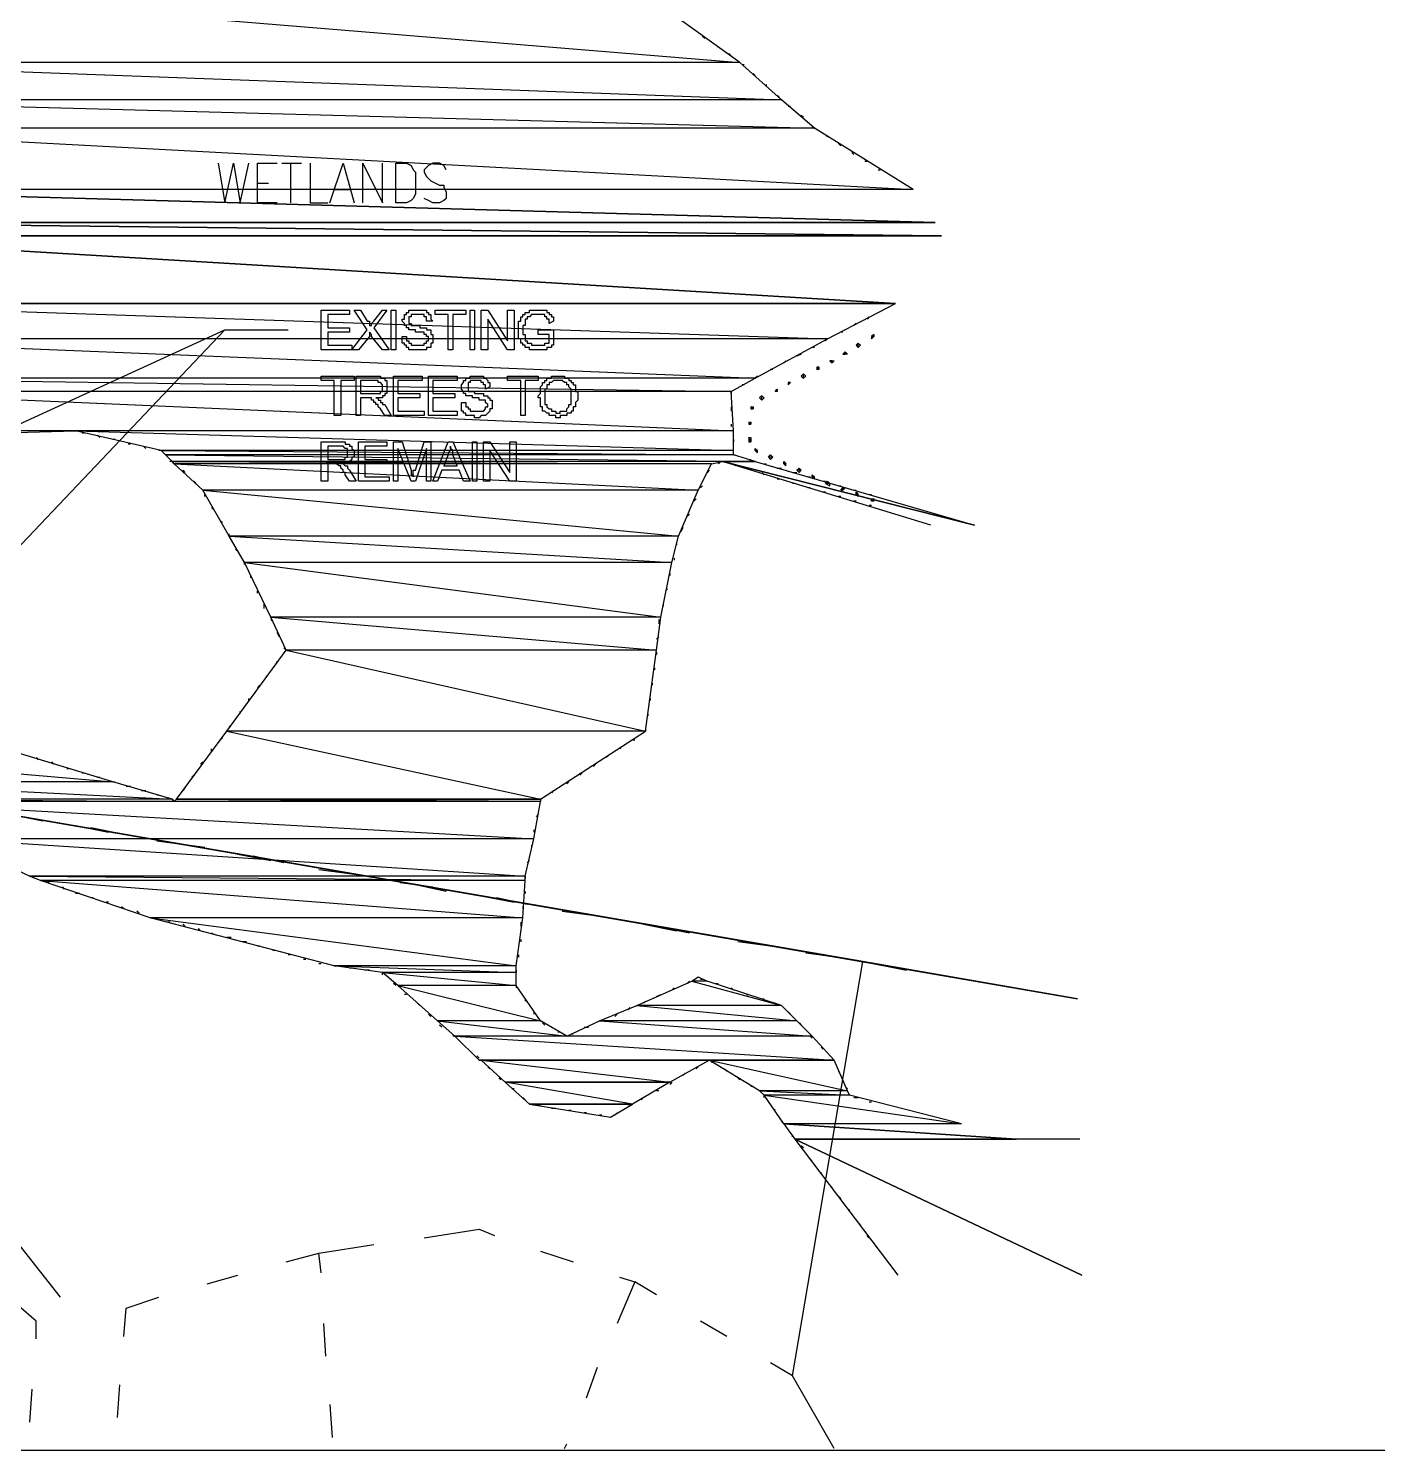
# Model space of a CAD drawing. Header units: metres. Extents: x 0 to 4950, y 0 to 3150.
# Drawn here: x 3451 to 4067, y 0 to 649 of the extents above; entities that cross this region are included whole.
import ezdxf

# ---------------------------------------------------------------- set-up
doc = ezdxf.new("R2010")
doc.units = ezdxf.units.M
for name, color, linetype in [('SITE_BASE', 7, 'Continuous'), ('WETLAND_EXPANSION', 1, 'Continuous'), ('WETLANDS', 5, 'Continuous')]:
    doc.layers.add(name, color=color, linetype=linetype)

msp = doc.modelspace()

# ---------------------------------------------------------------- linework, layer by layer
at = {"layer": 'SITE_BASE'}
for p, q in [((3759, 645), (3760, 644)), ((3765, 641), (3766, 640)), ((3771, 637), (3772, 636)), ((3777, 632), (3778, 632)), ((3782, 628), (3783, 627)), ((3788, 623), (3788, 622)), ((3793, 618), (3794, 617)), ((3798, 613), (3799, 613)), ((3804, 609), (3805, 608)), ((3809, 604), (3810, 603)), ((3815, 600), (3816, 599)), ((3821, 596), (3822, 595)), ((3827, 592), (3828, 591)), ((3567, 587), (3576, 587)), ((3571, 587), (3571, 569)), ((3833, 588), (3834, 588)), ((3839, 584), (3840, 584)), ((3556, 578), (3561, 578)), ((3591, 575), (3598, 575)), ((3829, 514), (3828, 513)), ((3835, 517), (3834, 516)), ((3541, 511), (3570, 511)), ((3816, 507), (3815, 506)), ((3823, 510), (3822, 510)), ((3804, 500), (3802, 499)), ((3810, 503), (3809, 503)), ((3791, 493), (3790, 493)), ((3797, 497), (3796, 496)), ((3784, 490), (3783, 489)), ((3772, 483), (3772, 482)), ((3778, 486), (3777, 486)), ((3772, 476), (3772, 474)), ((3772, 468), (3772, 467)), ((3456, 465), (3454, 465)), ((3463, 465), (3462, 465)), ((3470, 465), (3469, 465)), ((3477, 464), (3476, 464)), ((3484, 462), (3483, 463)), ((3491, 461), (3490, 461)), ((3773, 461), (3773, 460)), ((3498, 459), (3497, 459)), ((3505, 457), (3504, 458)), ((3512, 456), (3511, 456)), ((3773, 454), (3774, 454)), ((3517, 451), (3516, 451)), ((3767, 451), (3766, 450)), ((3774, 449), (3773, 450)), ((3781, 447), (3779, 448)), ((3780, 452), (3781, 452)), ((3787, 450), (3788, 450)), ((3793, 448), (3795, 448)), ((3523, 446), (3522, 447)), ((3528, 441), (3527, 442)), ((3762, 447), (3761, 446)), ((3787, 445), (3786, 446)), ((3794, 443), (3793, 443)), ((3800, 446), (3802, 446)), ((3801, 441), (3800, 441)), ((3807, 444), (3808, 444)), ((3814, 442), (3815, 442)), ((3532, 435), (3532, 436)), ((3759, 440), (3758, 439)), ((3808, 439), (3807, 439)), ((3815, 437), (3814, 437)), ((3821, 440), (3822, 440)), ((3822, 435), (3821, 435)), ((3828, 438), (3829, 438)), ((3835, 436), (3836, 436)), ((3536, 429), (3535, 430)), ((3756, 434), (3755, 433)), ((3829, 433), (3828, 433)), ((3836, 431), (3835, 431)), ((3540, 423), (3539, 424)), ((3753, 427), (3752, 426)), ((3543, 417), (3543, 418)), ((3750, 421), (3749, 419)), ((3547, 410), (3546, 411)), ((3747, 414), (3747, 413)), ((3550, 404), (3550, 405)), ((3746, 407), (3746, 406)), ((3553, 398), (3553, 399)), ((3744, 400), (3744, 399)), ((3556, 391), (3556, 392)), ((3743, 393), (3742, 392)), ((3559, 384), (3559, 386)), ((3741, 386), (3741, 385)), ((3563, 378), (3562, 379)), ((3739, 379), (3739, 377)), ((3566, 371), (3565, 373)), ((3739, 371), (3738, 370)), ((3569, 365), (3568, 366)), ((3738, 364), (3738, 363)), ((3565, 359), (3565, 360)), ((3737, 357), (3737, 356)), ((3560, 353), (3561, 354)), ((3556, 348), (3557, 349)), ((3736, 350), (3736, 349)), ((3552, 342), (3552, 343)), ((3735, 343), (3735, 342)), ((3543, 330), (3544, 331)), ((3548, 336), (3548, 337)), ((3734, 336), (3734, 335)), ((3539, 324), (3540, 325)), ((3733, 329), (3733, 328)), ((3535, 319), (3535, 320)), ((3722, 321), (3721, 320)), ((3728, 324), (3727, 324)), ((3455, 316), (3456, 315)), ((3462, 314), (3463, 313)), ((3530, 313), (3531, 314)), ((3710, 313), (3709, 312)), ((3716, 317), (3715, 316)), ((3469, 311), (3470, 311)), ((3476, 309), (3477, 309)), ((3483, 307), (3484, 307)), ((3490, 305), (3491, 305)), ((3526, 307), (3527, 308)), ((3698, 305), (3697, 304)), ((3704, 309), (3703, 308)), ((3496, 303), (3498, 303)), ((3503, 301), (3505, 301)), ((3510, 299), (3511, 299)), ((3522, 301), (3523, 302)), ((3691, 301), (3690, 300)), ((3517, 297), (3518, 296)), ((3685, 297), (3685, 296)), ((3458, 287), (3443, 290)), ((3684, 290), (3683, 289)), ((3473, 285), (3488, 282)), ((3495, 281), (3480, 284)), ((3682, 283), (3682, 282)), ((3510, 278), (3525, 276)), ((3532, 275), (3517, 277)), ((3681, 276), (3681, 275)), ((3547, 272), (3562, 269)), ((3568, 268), (3554, 271)), ((3680, 269), (3679, 268)), ((3454, 261), (3453, 262)), ((3584, 265), (3599, 263)), ((3605, 262), (3591, 264)), ((3678, 262), (3678, 261)), ((3461, 259), (3460, 259)), ((3468, 256), (3467, 257)), ((3475, 254), (3473, 254)), ((3621, 259), (3636, 257)), ((3642, 255), (3628, 258)), ((3658, 253), (3673, 250)), ((3678, 255), (3678, 254)), ((3481, 252), (3480, 252)), ((3488, 250), (3487, 250)), ((3495, 247), (3494, 248)), ((3679, 249), (3665, 252)), ((3677, 248), (3677, 247)), ((3502, 245), (3501, 246)), ((3509, 243), (3508, 243)), ((3516, 241), (3515, 241)), ((3523, 239), (3522, 240)), ((3676, 241), (3676, 239)), ((3695, 246), (3710, 244)), ((3716, 243), (3702, 245)), ((3732, 240), (3747, 237)), ((3530, 237), (3529, 238)), ((3537, 235), (3535, 236)), ((3544, 234), (3542, 234)), ((3753, 236), (3738, 239)), ((3769, 234), (3784, 231)), ((3551, 232), (3549, 232)), ((3557, 230), (3556, 230)), ((3564, 228), (3563, 228)), ((3676, 233), (3676, 232)), ((3790, 230), (3775, 232)), ((3806, 227), (3821, 225)), ((3571, 226), (3570, 226)), ((3578, 224), (3577, 224)), ((3585, 222), (3584, 222)), ((3592, 221), (3591, 221)), ((3675, 226), (3675, 225)), ((3832, 223), (3812, 226)), ((3599, 220), (3598, 220)), ((3607, 219), (3605, 219)), ((3613, 217), (3613, 218)), ((3674, 219), (3674, 218)), ((3758, 215), (3759, 215)), ((3619, 212), (3618, 213)), ((3624, 208), (3623, 208)), ((3674, 212), (3674, 211)), ((3738, 207), (3740, 208)), ((3745, 210), (3746, 211)), ((3752, 213), (3753, 214)), ((3765, 213), (3766, 213)), ((3772, 211), (3773, 210)), ((3779, 208), (3780, 208)), ((3630, 203), (3629, 204)), ((3678, 206), (3678, 205)), ((3725, 201), (3726, 202)), ((3732, 204), (3733, 205)), ((3786, 206), (3787, 206)), ((3792, 204), (3793, 203)), ((3635, 198), (3634, 199)), ((3682, 200), (3682, 199)), ((3686, 195), (3687, 194)), ((3712, 196), (3713, 196)), ((3719, 198), (3720, 199)), ((3798, 200), (3799, 199)), ((3803, 195), (3804, 194)), ((3640, 193), (3639, 194)), ((3646, 189), (3645, 189)), ((3693, 191), (3694, 191)), ((3699, 190), (3700, 190)), ((3705, 193), (3707, 193)), ((3808, 189), (3809, 188)), ((3651, 184), (3650, 185)), ((3813, 184), (3814, 183)), ((3657, 179), (3656, 180)), ((3764, 177), (3763, 177)), ((3818, 179), (3819, 178)), ((3662, 174), (3661, 175)), ((3667, 169), (3666, 170)), ((3751, 172), (3750, 171)), ((3757, 175), (3756, 174)), ((3770, 173), (3769, 174)), ((3776, 169), (3775, 170)), ((3821, 173), (3822, 171)), ((3673, 165), (3672, 165)), ((3739, 164), (3738, 164)), ((3745, 168), (3744, 167)), ((3782, 166), (3781, 166)), ((3824, 166), (3825, 165)), ((3678, 160), (3677, 161)), ((3685, 157), (3683, 158)), ((3692, 156), (3690, 156)), ((3726, 157), (3725, 157)), ((3732, 161), (3731, 160)), ((3787, 161), (3787, 162)), ((3792, 155), (3791, 156)), ((3828, 161), (3830, 161)), ((3835, 159), (3836, 159)), ((3699, 155), (3698, 155)), ((3706, 154), (3705, 154)), ((3713, 153), (3712, 153)), ((3720, 154), (3719, 153)), ((3796, 149), (3795, 150)), ((3800, 143), (3800, 144)), ((3409, 142), (3466, 70)), ((3805, 138), (3804, 139)), ((3809, 132), (3808, 133)), ((3813, 126), (3813, 127)), ((3818, 120), (3817, 121)), ((3822, 115), (3821, 116)), ((3826, 109), (3826, 110)), ((3831, 103), (3830, 104)), ((3835, 97), (3834, 98)), ((3685, 91), (3700, 86)), ((3839, 92), (3838, 93)), ((3569, 86), (3584, 90)), ((3533, 76), (3547, 80)), ((3721, 79), (3728, 77)), ((3770, 52), (3758, 59)), ((3586, 58), (3587, 43)), ((3706, 24), (3711, 38)), ((3453, 28), (3452, 13)), ((3493, 30), (3492, 15)), ((3589, 21), (3590, 6)), ((3696, 1), (3697, 3))]:
    msp.add_line(p, q, dxfattribs=at)
for points in [[(0, 3150), (4950, 3150), (4950, 0), (0, 0), (0, 3150)], [(3538, 587), (3541, 569), (3545, 587), (3548, 569), (3552, 587)], [(3565, 569), (3556, 569), (3556, 587), (3565, 587)], [(3580, 587), (3580, 569), (3588, 569)], [(3589, 569), (3595, 587), (3600, 569)], [(3604, 569), (3604, 587), (3613, 569), (3613, 587)], [(3619, 569), (3619, 587), (3624, 587), (3626, 586), (3627, 584), (3628, 583), (3628, 580), (3628, 576), (3628, 573), (3627, 571), (3626, 570), (3624, 569), (3619, 569)], [(3642, 584), (3641, 586), (3639, 587), (3636, 587), (3634, 586), (3632, 584), (3632, 583), (3633, 581), (3634, 580), (3635, 579), (3639, 577), (3641, 577), (3641, 576), (3642, 574), (3642, 571), (3641, 570), (3639, 569), (3636, 569), (3634, 570), (3632, 571)], [(3585, 502), (3585, 520), (3598, 520), (3598, 518), (3588, 518), (3588, 512), (3598, 512), (3598, 510), (3588, 510), (3588, 504), (3599, 504), (3599, 502), (3585, 502)], [(3599, 502), (3606, 511), (3600, 520), (3603, 520), (3606, 515), (3607, 515), (3607, 514), (3607, 513), (3608, 513), (3608, 514), (3609, 515), (3613, 520), (3615, 520), (3609, 512), (3616, 502), (3613, 502), (3608, 508), (3608, 509), (3607, 510), (3607, 509), (3607, 508), (3602, 502), (3599, 502)], [(3617, 502), (3617, 520), (3619, 520), (3619, 502), (3617, 502)], [(3622, 508), (3624, 508), (3624, 507), (3624, 506), (3625, 506), (3625, 505), (3626, 505), (3626, 504), (3627, 504), (3628, 504), (3629, 504), (3630, 504), (3631, 504), (3632, 504), (3632, 505), (3633, 505), (3633, 506), (3634, 506), (3634, 507), (3634, 508), (3633, 508), (3633, 509), (3632, 509), (3632, 510), (3631, 510), (3630, 510), (3629, 510), (3628, 510), (3628, 511), (3627, 511), (3626, 511), (3625, 511), (3625, 512), (3624, 512), (3624, 513), (3623, 513), (3623, 514), (3622, 515), (3622, 516), (3623, 516), (3623, 517), (3623, 518), (3624, 518), (3624, 519), (3625, 519), (3625, 520), (3626, 520), (3627, 520), (3628, 520), (3629, 520), (3630, 520), (3631, 520), (3632, 520), (3633, 520), (3633, 519), (3634, 519), (3634, 518), (3635, 518), (3635, 517), (3635, 516), (3636, 515), (3633, 515), (3633, 516), (3633, 517), (3632, 517), (3632, 518), (3631, 518), (3630, 518), (3629, 518), (3628, 518), (3627, 518), (3626, 518), (3626, 517), (3625, 517), (3625, 516), (3625, 515), (3625, 514), (3626, 514), (3626, 513), (3627, 513), (3628, 513), (3629, 513), (3630, 513), (3630, 512), (3631, 512), (3632, 512), (3633, 512), (3633, 511), (3634, 511), (3635, 511), (3635, 510), (3635, 509), (3636, 509), (3636, 508), (3636, 507), (3636, 506), (3636, 505), (3635, 505), (3635, 504), (3635, 503), (3634, 503), (3633, 503), (3633, 502), (3632, 502), (3631, 502), (3630, 502), (3629, 502), (3628, 502), (3627, 502), (3626, 502), (3625, 502), (3625, 503), (3624, 503), (3624, 504), (3623, 504), (3623, 505), (3622, 505), (3622, 506), (3622, 507), (3622, 508)], [(3643, 502), (3643, 518), (3637, 518), (3637, 520), (3651, 520), (3651, 518), (3645, 518), (3645, 502), (3643, 502)], [(3653, 502), (3653, 520), (3655, 520), (3655, 502), (3653, 502)], [(3658, 502), (3658, 520), (3661, 520), (3670, 506), (3670, 520), (3673, 520), (3673, 502), (3670, 502), (3661, 516), (3661, 502), (3658, 502)], [(3684, 509), (3684, 511), (3691, 511), (3691, 505), (3691, 504), (3690, 504), (3690, 503), (3689, 503), (3688, 503), (3688, 502), (3687, 502), (3686, 502), (3685, 502), (3684, 502), (3683, 502), (3682, 502), (3681, 502), (3680, 502), (3680, 503), (3679, 503), (3678, 503), (3678, 504), (3677, 504), (3677, 505), (3676, 505), (3676, 506), (3676, 507), (3675, 507), (3675, 508), (3675, 509), (3675, 510), (3675, 511), (3675, 512), (3675, 513), (3675, 514), (3675, 515), (3676, 515), (3676, 516), (3676, 517), (3677, 517), (3677, 518), (3678, 518), (3678, 519), (3679, 519), (3680, 519), (3680, 520), (3681, 520), (3682, 520), (3683, 520), (3684, 520), (3685, 520), (3686, 520), (3687, 520), (3688, 520), (3688, 519), (3689, 519), (3689, 518), (3690, 518), (3690, 517), (3691, 517), (3691, 516), (3691, 515), (3689, 514), (3689, 515), (3689, 516), (3688, 516), (3688, 517), (3687, 517), (3687, 518), (3686, 518), (3685, 518), (3684, 518), (3683, 518), (3682, 518), (3681, 518), (3680, 517), (3679, 517), (3679, 516), (3678, 516), (3678, 515), (3678, 514), (3678, 513), (3677, 513), (3677, 512), (3677, 511), (3677, 510), (3677, 509), (3678, 509), (3678, 508), (3678, 507), (3678, 506), (3679, 506), (3679, 505), (3680, 505), (3681, 505), (3681, 504), (3682, 504), (3683, 504), (3684, 504), (3685, 504), (3686, 504), (3687, 504), (3687, 505), (3688, 505), (3689, 505), (3689, 506), (3689, 509), (3684, 509)], [(3360, 428), (3541, 511), (3353, 313)], [(3591, 472), (3591, 488), (3585, 488), (3585, 490), (3600, 490), (3600, 488), (3594, 488), (3594, 472), (3591, 472)], [(3601, 472), (3601, 490), (3609, 490), (3610, 490), (3611, 490), (3612, 490), (3612, 489), (3613, 489), (3614, 489), (3614, 488), (3615, 488), (3615, 487), (3615, 486), (3615, 485), (3615, 484), (3615, 483), (3615, 482), (3614, 482), (3614, 481), (3613, 481), (3613, 480), (3612, 480), (3611, 480), (3610, 480), (3611, 480), (3611, 479), (3612, 479), (3612, 478), (3613, 478), (3613, 477), (3614, 477), (3617, 472), (3614, 472), (3612, 475), (3611, 476), (3611, 477), (3610, 477), (3610, 478), (3609, 478), (3609, 479), (3608, 479), (3608, 480), (3607, 480), (3606, 480), (3603, 480), (3603, 472), (3601, 472)], [(3603, 482), (3609, 482), (3610, 482), (3611, 482), (3612, 482), (3612, 483), (3613, 483), (3613, 484), (3613, 485), (3613, 486), (3612, 487), (3611, 487), (3611, 488), (3610, 488), (3609, 488), (3603, 488), (3603, 482)], [(3618, 472), (3618, 490), (3631, 490), (3631, 488), (3620, 488), (3620, 482), (3630, 482), (3630, 480), (3620, 480), (3620, 474), (3632, 474), (3632, 472), (3618, 472)], [(3634, 472), (3634, 490), (3647, 490), (3647, 488), (3636, 488), (3636, 482), (3646, 482), (3646, 480), (3636, 480), (3636, 474), (3647, 474), (3647, 472), (3634, 472)], [(3649, 478), (3651, 478), (3651, 477), (3651, 476), (3652, 476), (3652, 475), (3653, 475), (3653, 474), (3654, 474), (3655, 474), (3656, 474), (3657, 474), (3658, 474), (3659, 474), (3660, 475), (3660, 476), (3661, 476), (3661, 477), (3660, 478), (3660, 479), (3659, 479), (3658, 479), (3657, 479), (3657, 480), (3656, 480), (3655, 480), (3654, 480), (3654, 481), (3653, 481), (3652, 481), (3651, 481), (3651, 482), (3650, 482), (3650, 483), (3649, 484), (3649, 485), (3649, 486), (3650, 487), (3650, 488), (3651, 488), (3651, 489), (3652, 489), (3653, 489), (3653, 490), (3654, 490), (3655, 490), (3656, 490), (3657, 490), (3658, 490), (3659, 490), (3659, 489), (3660, 489), (3661, 488), (3661, 487), (3662, 487), (3662, 486), (3662, 485), (3660, 484), (3660, 485), (3660, 486), (3659, 486), (3659, 487), (3658, 487), (3658, 488), (3657, 488), (3656, 488), (3655, 488), (3654, 488), (3653, 488), (3653, 487), (3652, 487), (3652, 486), (3652, 485), (3652, 484), (3652, 483), (3653, 483), (3654, 483), (3655, 483), (3655, 482), (3656, 482), (3657, 482), (3658, 482), (3659, 482), (3659, 481), (3660, 481), (3661, 481), (3661, 480), (3662, 480), (3662, 479), (3663, 479), (3663, 478), (3663, 477), (3663, 476), (3663, 475), (3662, 475), (3662, 474), (3661, 473), (3660, 472), (3659, 472), (3658, 472), (3657, 471), (3656, 471), (3655, 471), (3655, 472), (3654, 472), (3653, 472), (3652, 472), (3651, 472), (3651, 473), (3650, 473), (3650, 474), (3649, 474), (3649, 475), (3649, 476), (3649, 477), (3649, 478)], [(3676, 472), (3676, 488), (3670, 488), (3670, 490), (3684, 490), (3684, 488), (3678, 488), (3678, 472), (3676, 472)], [(3684, 480), (3684, 481), (3685, 482), (3685, 483), (3685, 484), (3685, 485), (3686, 486), (3686, 487), (3687, 487), (3687, 488), (3688, 488), (3688, 489), (3689, 489), (3690, 489), (3690, 490), (3691, 490), (3692, 490), (3693, 490), (3694, 490), (3695, 490), (3696, 490), (3696, 489), (3697, 489), (3698, 489), (3698, 488), (3699, 488), (3699, 487), (3700, 487), (3700, 486), (3701, 486), (3701, 485), (3701, 484), (3701, 483), (3702, 483), (3702, 482), (3702, 481), (3702, 480), (3702, 479), (3701, 478), (3701, 477), (3701, 476), (3700, 476), (3700, 475), (3700, 474), (3699, 474), (3699, 473), (3698, 473), (3697, 473), (3697, 472), (3696, 472), (3695, 472), (3694, 472), (3694, 471), (3693, 471), (3692, 471), (3692, 472), (3691, 472), (3690, 472), (3689, 472), (3689, 473), (3688, 473), (3687, 474), (3686, 474), (3686, 475), (3686, 476), (3685, 476), (3685, 477), (3685, 478), (3685, 479), (3685, 480), (3684, 480)], [(3687, 480), (3687, 479), (3687, 478), (3687, 477), (3688, 477), (3688, 476), (3689, 475), (3690, 475), (3690, 474), (3691, 474), (3692, 474), (3692, 473), (3693, 473), (3694, 473), (3694, 474), (3695, 474), (3696, 474), (3697, 474), (3697, 475), (3698, 476), (3698, 477), (3699, 477), (3699, 478), (3699, 479), (3699, 480), (3699, 481), (3699, 482), (3699, 483), (3699, 484), (3698, 485), (3698, 486), (3697, 486), (3697, 487), (3696, 487), (3695, 488), (3694, 488), (3693, 488), (3692, 488), (3691, 488), (3690, 487), (3689, 487), (3689, 486), (3688, 486), (3688, 485), (3688, 484), (3687, 484), (3687, 483), (3687, 482), (3687, 481), (3687, 480)], [(3585, 442), (3585, 460), (3593, 460), (3594, 460), (3595, 460), (3596, 460), (3596, 459), (3597, 459), (3598, 459), (3598, 458), (3599, 458), (3599, 457), (3600, 456), (3600, 455), (3600, 454), (3600, 453), (3599, 453), (3599, 452), (3598, 451), (3597, 451), (3597, 450), (3596, 450), (3595, 450), (3596, 449), (3597, 449), (3597, 448), (3598, 447), (3601, 442), (3598, 442), (3596, 445), (3596, 446), (3595, 446), (3595, 447), (3594, 448), (3594, 449), (3593, 449), (3592, 450), (3591, 450), (3588, 450), (3588, 442), (3585, 442)], [(3588, 452), (3593, 452), (3594, 452), (3595, 452), (3596, 452), (3596, 453), (3597, 453), (3597, 454), (3597, 455), (3597, 456), (3597, 457), (3596, 457), (3595, 458), (3594, 458), (3593, 458), (3588, 458), (3588, 452)], [(3602, 442), (3602, 460), (3615, 460), (3615, 458), (3605, 458), (3605, 452), (3615, 452), (3615, 450), (3605, 450), (3605, 444), (3616, 444), (3616, 442), (3602, 442)], [(3618, 442), (3618, 460), (3622, 460), (3626, 447), (3626, 446), (3626, 445), (3627, 445), (3627, 444), (3627, 445), (3627, 446), (3627, 447), (3628, 447), (3632, 460), (3635, 460), (3635, 442), (3633, 442), (3633, 457), (3628, 442), (3626, 442), (3620, 457), (3620, 442), (3618, 442)], [(3636, 442), (3643, 460), (3645, 460), (3653, 442), (3650, 442), (3648, 447), (3640, 447), (3638, 442), (3636, 442)], [(3641, 449), (3647, 449), (3645, 454), (3645, 455), (3645, 456), (3644, 457), (3644, 458), (3644, 457), (3644, 456), (3643, 455), (3643, 454), (3641, 449)], [(3654, 442), (3654, 460), (3656, 460), (3656, 442), (3654, 442)], [(3659, 442), (3659, 460), (3662, 460), (3671, 446), (3671, 460), (3674, 460), (3674, 442), (3671, 442), (3662, 456), (3662, 442), (3659, 442)], [(2924, 1), (3039, 240), (3327, 310), (3930, 206), (3832, 223), (3327, 310), (3039, 240), (2924, 1), (2927, 7)], [(3800, 34), (3832, 223), (3852, 219)], [(3632, 97), (3657, 101), (3664, 98)], [(3585, 81), (3584, 90), (3609, 94)], [(3738, 71), (3728, 77), (3720, 58)], [(3455, 51), (3455, 59), (3447, 66)], [(3495, 52), (3496, 65), (3511, 70)], [(3819, 1), (3800, 34), (3790, 40)]]:
    msp.add_lwpolyline(points, dxfattribs=at)
at = {"layer": 'WETLAND_EXPANSION'}
for points in [[(3836, 508), (3836, 507), (3837, 509), (3836, 508)], [(3836, 507), (3837, 509), (3837, 508), (3836, 507)], [(3823, 500), (3824, 500), (3824, 501), (3823, 500)], [(3824, 500), (3824, 501), (3825, 500), (3824, 500)], [(3829, 504), (3830, 503), (3830, 505), (3829, 504)], [(3830, 503), (3830, 505), (3831, 504), (3830, 503)], [(3811, 494), (3811, 493), (3812, 494), (3811, 494)], [(3811, 493), (3812, 494), (3812, 493), (3811, 493)], [(3817, 497), (3818, 496), (3818, 497), (3817, 497)], [(3818, 496), (3818, 497), (3819, 497), (3818, 496)], [(3798, 487), (3798, 486), (3799, 487), (3798, 487)], [(3798, 486), (3799, 487), (3798, 486)], [(3804, 490), (3805, 489), (3805, 491), (3804, 490)], [(3805, 489), (3805, 491), (3806, 490), (3805, 489)], [(3785, 480), (3786, 479), (3786, 481), (3785, 480)], [(3786, 479), (3786, 481), (3787, 480), (3786, 479)], [(3792, 483), (3793, 484), (3793, 483), (3792, 483)], [(3781, 475), (3782, 475), (3781, 476), (3781, 475)], [(3782, 475), (3781, 476), (3782, 476), (3782, 475)], [(3780, 468), (3781, 468), (3780, 469), (3780, 468)], [(3781, 468), (3780, 469), (3781, 469), (3781, 468)], [(3780, 460), (3781, 460), (3780, 462), (3780, 460)], [(3781, 460), (3780, 462), (3781, 462), (3781, 460)], [(3784, 456), (3783, 456), (3783, 457), (3784, 456)], [(3784, 455), (3784, 456), (3783, 456), (3784, 455)], [(3791, 453), (3789, 453), (3790, 454), (3791, 453)], [(3790, 452), (3791, 453), (3789, 453), (3790, 452)], [(3797, 450), (3796, 450), (3796, 451), (3797, 450)], [(3797, 449), (3797, 450), (3796, 450), (3797, 449)], [(3804, 447), (3802, 447), (3803, 448), (3804, 447)], [(3803, 446), (3804, 447), (3802, 447), (3803, 446)], [(3810, 444), (3809, 444), (3809, 445), (3810, 444)], [(3810, 443), (3810, 444), (3809, 444), (3810, 443)], [(3817, 441), (3815, 441), (3816, 442), (3817, 441)], [(3817, 440), (3817, 441), (3815, 441), (3817, 440)], [(3823, 438), (3824, 439), (3822, 438), (3823, 438)], [(3824, 439), (3822, 438), (3823, 439), (3824, 439)], [(3830, 436), (3829, 436), (3829, 437), (3830, 436)], [(3830, 435), (3830, 436), (3829, 436), (3830, 435)], [(3837, 433), (3837, 434), (3837, 433), (3836, 433), (3837, 434), (3836, 433), (3836, 434), (3837, 434)]]:
    msp.add_lwpolyline(points, dxfattribs=at)
at = {"layer": 'WETLANDS'}
for points in [[(3338, 669), (3776, 633), (3334, 633), (3338, 669)], [(3726, 669), (3338, 669), (3776, 633), (3726, 669)], [(3334, 633), (3795, 616), (3331, 616), (3334, 633)], [(3776, 633), (3334, 633), (3795, 616), (3776, 633)], [(3795, 616), (3331, 616), (3810, 603), (3795, 616)], [(3331, 616), (3810, 603), (3332, 603), (3331, 616)], [(3810, 603), (3332, 603), (3855, 575), (3810, 603)], [(3332, 603), (3855, 575), (3332, 575), (3332, 603)], [(3855, 575), (3332, 575), (3865, 560), (3332, 575), (3332, 560), (3865, 560), (3332, 560), (3868, 554), (3332, 560), (3333, 554), (3868, 554), (3333, 554), (3847, 523), (3333, 554), (3338, 523), (3847, 523), (3338, 523), (3816, 507), (3847, 523)], [(3338, 523), (3816, 507), (3341, 507), (3338, 523)], [(3816, 507), (3341, 507), (3783, 489), (3816, 507)], [(3341, 507), (3783, 489), (3353, 489), (3341, 507)], [(3783, 489), (3353, 489), (3772, 483), (3783, 489)], [(3353, 489), (3772, 483), (3360, 483), (3353, 489)], [(3772, 483), (3360, 483), (3773, 465), (3772, 483)], [(3360, 483), (3773, 465), (3381, 465), (3360, 483)], [(3402, 463), (3384, 463), (3402, 463), (3384, 463), (3381, 465), (3402, 463), (3473, 465), (3381, 465), (3402, 463)], [(3773, 465), (3473, 465), (3773, 456), (3773, 465)], [(3473, 465), (3773, 456), (3512, 456), (3473, 465)], [(3773, 456), (3512, 456), (3773, 454), (3773, 456)], [(3512, 456), (3773, 454), (3514, 454), (3512, 456)], [(3773, 454), (3514, 454), (3783, 451), (3773, 454)], [(3514, 454), (3783, 451), (3517, 451), (3514, 454)], [(3863, 422), (3768, 451), (3517, 451), (3763, 450), (3768, 451), (3783, 451), (3883, 422), (3768, 451), (3883, 422)], [(3517, 451), (3763, 450), (3518, 450), (3517, 451)], [(3763, 450), (3518, 450), (3757, 438), (3763, 450)], [(3518, 450), (3757, 438), (3531, 438), (3518, 450)], [(3757, 438), (3531, 438), (3748, 417), (3757, 438)], [(3531, 438), (3748, 417), (3543, 417), (3531, 438)], [(3748, 417), (3543, 417), (3745, 405), (3748, 417)], [(3543, 417), (3745, 405), (3550, 405), (3543, 417)], [(3745, 405), (3550, 405), (3740, 380), (3745, 405)], [(3550, 405), (3740, 380), (3562, 380), (3550, 405)], [(3740, 380), (3562, 380), (3738, 365), (3740, 380)], [(3562, 380), (3738, 365), (3569, 365), (3562, 380)], [(3569, 365), (3733, 328), (3542, 328), (3569, 365)], [(3738, 365), (3569, 365), (3733, 328), (3738, 365)], [(3542, 328), (3685, 297), (3519, 297), (3542, 328)], [(3733, 328), (3542, 328), (3685, 297), (3733, 328)], [(3447, 318), (3338, 318), (3490, 305), (3447, 318)], [(3338, 318), (3490, 305), (3361, 305), (3338, 318)], [(3490, 305), (3361, 305), (3517, 297), (3490, 305)], [(3361, 305), (3517, 297), (3378, 297), (3361, 305)], [(3517, 297), (3378, 297), (3518, 296), (3517, 297)], [(3378, 297), (3518, 296), (3379, 296), (3378, 297)], [(3685, 296), (3379, 296), (3682, 279), (3685, 296)], [(3379, 296), (3682, 279), (3416, 279), (3379, 296)], [(3519, 297), (3685, 297), (3519, 297), (3685, 297), (3519, 297), (3685, 297), (3685, 296), (3519, 297), (3685, 296), (3518, 296), (3519, 297)], [(3682, 279), (3416, 279), (3678, 262), (3682, 279)], [(3416, 279), (3678, 262), (3452, 262), (3416, 279)], [(3678, 262), (3452, 262), (3678, 260), (3678, 262)], [(3452, 262), (3678, 260), (3457, 260), (3452, 262)], [(3678, 260), (3457, 260), (3677, 243), (3678, 260)], [(3457, 260), (3677, 243), (3507, 243), (3457, 260)], [(3677, 243), (3507, 243), (3674, 221), (3677, 243)], [(3507, 243), (3674, 221), (3591, 221), (3507, 243)], [(3674, 221), (3591, 221), (3674, 218), (3674, 221)], [(3591, 221), (3674, 218), (3613, 218), (3591, 221)], [(3674, 218), (3613, 218), (3674, 212), (3674, 218)], [(3613, 218), (3674, 212), (3620, 212), (3613, 218)], [(3757, 216), (3761, 214), (3754, 214), (3757, 216)], [(3674, 212), (3620, 212), (3685, 196), (3674, 212)], [(3620, 212), (3685, 196), (3638, 196), (3620, 212)], [(3754, 214), (3795, 203), (3729, 203), (3754, 214)], [(3761, 214), (3754, 214), (3795, 203), (3761, 214)], [(3729, 203), (3802, 196), (3712, 196), (3729, 203)], [(3795, 203), (3729, 203), (3802, 196), (3795, 203)], [(3685, 196), (3638, 196), (3697, 189), (3685, 196)], [(3638, 196), (3697, 189), (3646, 189), (3638, 196)], [(3712, 196), (3809, 189), (3697, 189), (3712, 196)], [(3802, 196), (3712, 196), (3809, 189), (3802, 196)], [(3809, 189), (3646, 189), (3819, 178), (3809, 189)], [(3646, 189), (3819, 178), (3657, 178), (3646, 189)], [(3819, 178), (3657, 178), (3658, 178), (3819, 178), (3657, 178), (3819, 178), (3762, 178), (3658, 178), (3744, 168), (3762, 178), (3825, 164), (3819, 178)], [(3658, 178), (3744, 168), (3669, 168), (3658, 178)], [(3762, 178), (3825, 164), (3785, 164), (3762, 178)], [(3669, 168), (3680, 158), (3727, 158), (3669, 168), (3744, 168), (3727, 158), (3680, 158), (3717, 152), (3727, 158), (3669, 168)], [(3825, 164), (3785, 164), (3826, 162), (3825, 164)], [(3785, 164), (3826, 162), (3787, 162), (3785, 164)], [(3826, 162), (3787, 162), (3877, 149), (3826, 162)], [(3787, 162), (3877, 149), (3796, 149), (3787, 162)], [(3877, 149), (3796, 149), (3902, 142), (3796, 149), (3801, 142), (3902, 142)], [(3931, 142), (3801, 142), (3932, 80), (3801, 142), (3848, 80)]]:
    msp.add_lwpolyline(points, dxfattribs=at)

doc.saveas('drawing.dxf')
